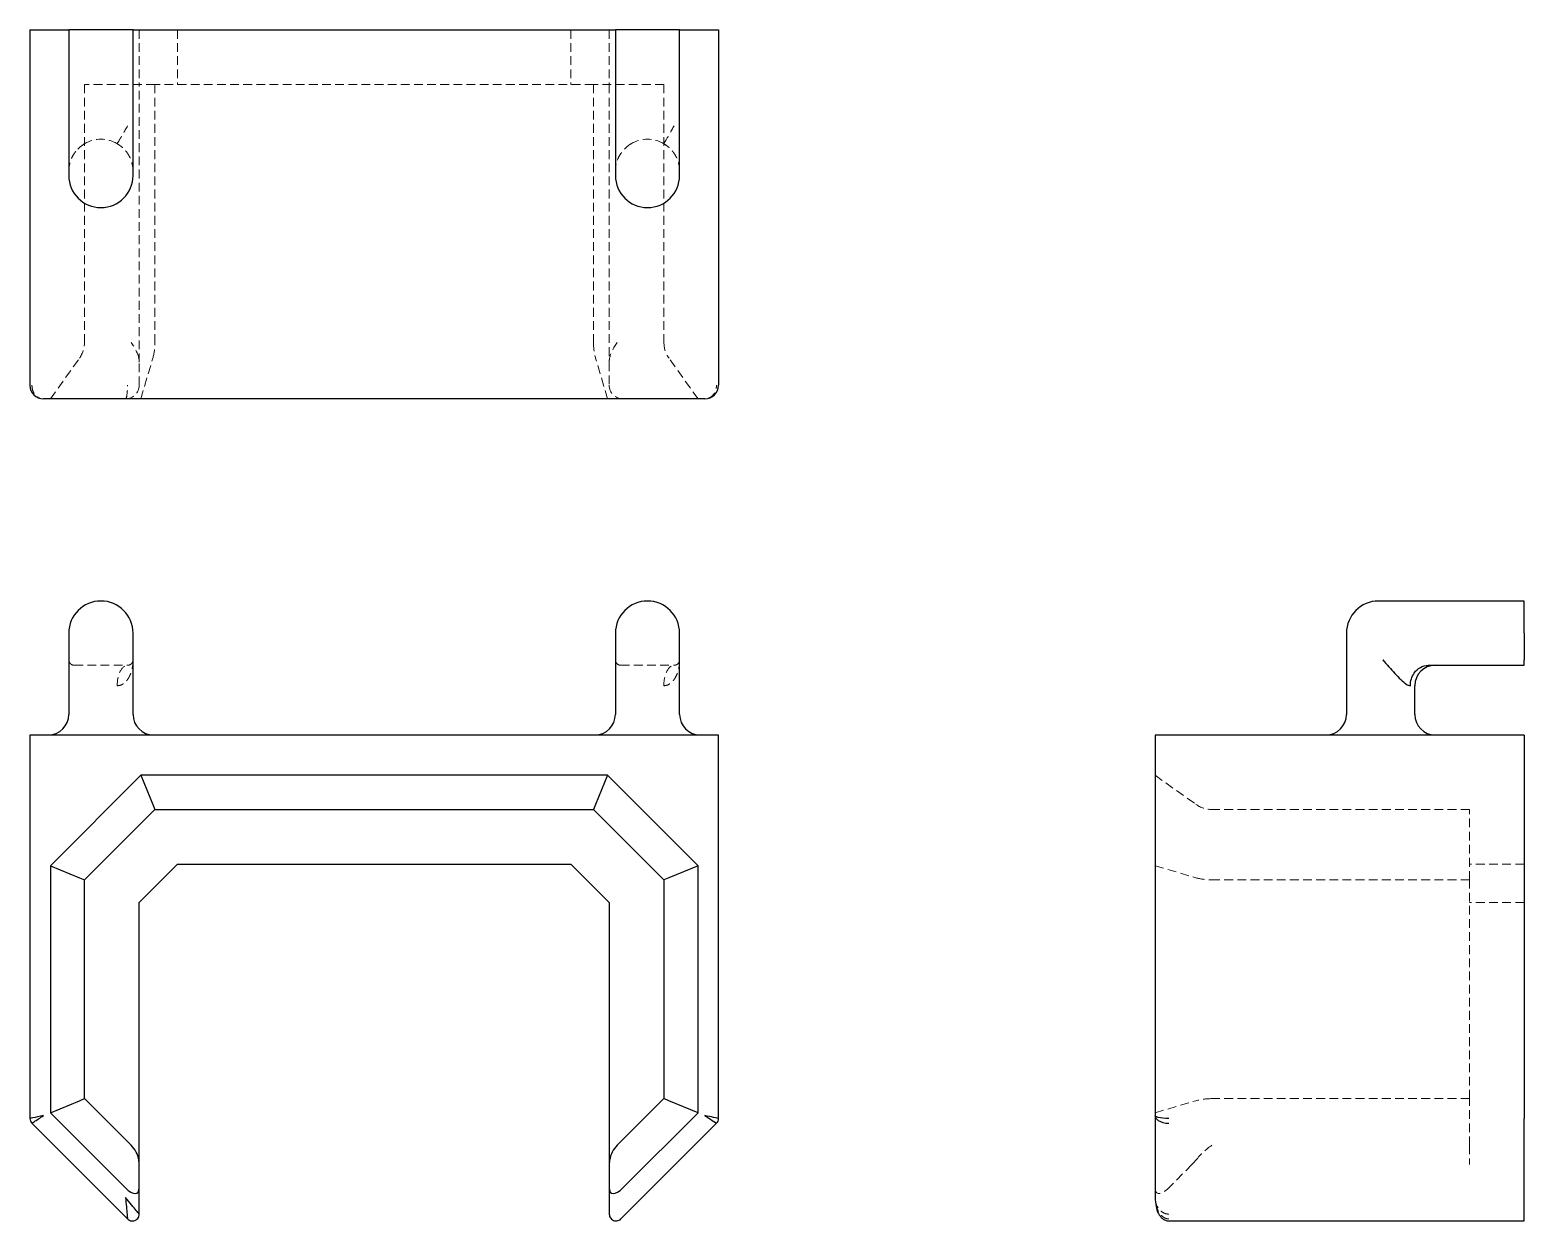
# Model space of a CAD drawing. Header units: millimetres. Extents: x 33 to 250, y 12 to 185.
import ezdxf

# ---------------------------------------------------------------- set-up
doc = ezdxf.new("R2010")
doc.units = ezdxf.units.MM
doc.linetypes.add('HIDDEN', pattern=[1.905, 1.27, -0.635])

msp = doc.modelspace()

# ---------------------------------------------------------------- linework, layer by layer
at = {"color": 7, "linetype": 'Continuous', "lineweight": 25}
for p, q in [((33.06, 184.78), (38.71, 184.78)), ((33.06, 184.78), (33.06, 133.26)), ((38.71, 184.78), (38.71, 163.68)), ((48.02, 184.78), (38.71, 184.78)), ((48.02, 163.68), (48.02, 184.78)), ((48.02, 184.78), (117.98, 184.78)), ((117.98, 184.78), (117.98, 163.68)), ((127.29, 184.78), (117.98, 184.78)), ((127.29, 163.68), (127.29, 184.78)), ((127.29, 184.78), (132.94, 184.78)), ((132.94, 184.78), (132.94, 133.26)), ((130.96, 131.27), (35.04, 131.27)), ((249.78, 101.98), (228.68, 101.98)), ((249.78, 97.32), (249.78, 101.98)), ((38.71, 97.32), (38.71, 85.53)), ((48.02, 85.53), (48.02, 97.32)), ((117.98, 97.32), (117.98, 85.53)), ((127.29, 85.53), (127.29, 97.32)), ((224.02, 97.32), (224.02, 85.53)), ((249.78, 97.32), (249.78, 93.45)), ((249.78, 92.66), (249.78, 93.45)), ((235.85, 92.66), (249.78, 92.66)), ((233.93, 85.53), (233.93, 89.69)), ((33.06, 82.55), (33.06, 26.96)), ((35.04, 82.55), (33.06, 82.55)), ((130.96, 82.55), (35.04, 82.55)), ((132.94, 82.55), (130.96, 82.55)), ((132.94, 26.96), (132.94, 82.55)), ((196.27, 82.55), (196.27, 27.37)), ((198.26, 82.55), (196.27, 82.55)), ((249.78, 82.55), (198.26, 82.55)), ((249.78, 82.55), (249.78, 26.96)), ((49.14, 76.71), (36.03, 63.6)), ((116.86, 76.71), (49.14, 76.71)), ((49.14, 76.71), (50.89, 72.49)), ((116.86, 76.71), (115.11, 72.49)), ((129.97, 63.6), (116.86, 76.71)), ((40.98, 61.55), (51.19, 71.75)), ((50.89, 72.49), (51.19, 71.75)), ((51.19, 71.75), (114.81, 71.75)), ((115.11, 72.49), (114.81, 71.75)), ((114.81, 71.75), (125.01, 61.55)), ((36.03, 63.6), (36.03, 27.78)), ((36.03, 63.6), (40.25, 61.85)), ((48.91, 58.26), (54.48, 63.82)), ((54.48, 63.82), (111.52, 63.82)), ((111.52, 63.82), (117.09, 58.26)), ((129.97, 63.6), (125.75, 61.85)), ((129.97, 27.78), (129.97, 63.6)), ((40.25, 61.85), (40.98, 61.55)), ((40.98, 29.84), (40.98, 61.55)), ((125.75, 61.85), (125.01, 61.55)), ((125.01, 61.55), (125.01, 29.84)), ((48.91, 20.27), (48.91, 58.26)), ((117.09, 58.26), (117.09, 20.27)), ((36.03, 27.78), (40.25, 29.53)), ((40.25, 29.53), (40.98, 29.84)), ((47.75, 23.07), (40.98, 29.84)), ((125.01, 29.84), (118.25, 23.07)), ((125.75, 29.53), (125.01, 29.84)), ((129.97, 27.78), (125.75, 29.53)), ((33.35, 26.26), (47.22, 12.39)), ((36.03, 27.78), (46.93, 16.88)), ((118.78, 12.39), (132.65, 26.26)), ((119.07, 16.88), (129.97, 27.78)), ((196.27, 27.37), (196.27, 15.48)), ((249.78, 26.26), (249.78, 26.96)), ((249.78, 12.39), (249.78, 26.26)), ((48.91, 16.9), (48.91, 20.27)), ((117.09, 20.27), (117.09, 16.9)), ((48.91, 13.09), (48.91, 16.9)), ((117.09, 16.9), (117.09, 13.09)), ((198.26, 12.1), (249.78, 12.1)), ((249.78, 12.1), (249.78, 12.39))]:
    msp.add_line(p, q, dxfattribs=at)
at = {"color": 7, "linetype": 'HIDDEN', "lineweight": 18}
for p, q in [((48.91, 184.78), (48.91, 176.86)), ((54.48, 184.78), (54.48, 176.86)), ((111.52, 184.78), (111.52, 176.86)), ((117.09, 184.78), (117.09, 176.86)), ((51.19, 176.86), (40.98, 176.86)), ((40.98, 176.86), (40.98, 139.48)), ((48.91, 136.59), (48.91, 176.86)), ((51.19, 176.86), (51.19, 139.48)), ((114.81, 176.86), (51.19, 176.86)), ((125.01, 176.86), (114.81, 176.86)), ((114.81, 176.86), (114.81, 139.48)), ((117.09, 176.86), (117.09, 136.59)), ((125.01, 176.86), (125.01, 139.48)), ((39.25, 166.46), (39.12, 166.18)), ((36.03, 131.27), (40.25, 137.18)), ((48.91, 133.26), (48.91, 136.59)), ((49.14, 131.27), (50.89, 137.18)), ((116.86, 131.27), (115.11, 137.18)), ((117.09, 136.59), (117.09, 133.26)), ((129.97, 131.27), (125.75, 137.18)), ((39.5, 92.66), (47.23, 92.66)), ((118.77, 92.66), (126.5, 92.66)), ((196.27, 76.71), (202.18, 72.49)), ((241.86, 71.75), (204.48, 71.75)), ((241.86, 61.55), (241.86, 71.75)), ((196.27, 63.6), (202.18, 61.85)), ((249.78, 63.82), (241.86, 63.82)), ((241.86, 61.55), (204.48, 61.55)), ((241.86, 29.84), (241.86, 61.55)), ((249.78, 58.26), (241.86, 58.26)), ((196.27, 27.78), (202.18, 29.53)), ((241.86, 29.84), (204.48, 29.84)), ((241.86, 23.07), (241.86, 29.84)), ((241.86, 23.07), (241.86, 20.27)), ((201.59, 20.27), (198.26, 16.9))]:
    msp.add_line(p, q, dxfattribs=at)
for centre, radius, start, end in [((43.36, 164.27), 4.66, 59.5695, 120.4305), ((122.64, 164.27), 4.66, 59.5695, 120.4305), ((37.02, 139.48), 3.96, 324.4623, 0), ((128.98, 139.48), 3.96, 180, 215.5377), ((46.93, 133.26), 1.98, 270, 0), ((119.07, 133.26), 1.98, 180, 270), ((204.48, 75.72), 3.96, 234.4623, 270)]:
    msp.add_arc(centre, radius, start, end, dxfattribs=at)
at = {"color": 7, "linetype": 'Continuous', "lineweight": 25}
for centre, radius, start, end in [((43.36, 163.68), 4.66, 180, 0), ((122.64, 163.68), 4.66, 180, 0), ((35.04, 133.26), 1.98, 180, 270), ((130.96, 133.26), 1.98, 270, 0), ((43.36, 97.32), 4.66, 0, 180), ((122.64, 97.32), 4.66, 0, 180), ((228.68, 97.32), 4.66, 90, 180), ((236.9, 89.69), 2.97, 90, 180), ((35.73, 85.53), 2.97, 270, 0), ((50.99, 85.53), 2.97, 180, 270), ((115.01, 85.53), 2.97, 270, 0), ((130.27, 85.53), 2.97, 180, 270), ((221.05, 85.53), 2.97, 270, 0), ((236.9, 85.53), 2.97, 180, 270), ((44.95, 20.27), 3.96, 9.4623, 45), ((121.05, 20.27), 3.96, 135, 170.5377), ((44.95, 20.27), 3.96, 0, 9.4623), ((121.05, 20.27), 3.96, 170.5377, 180)]:
    msp.add_arc(centre, radius, start, end, dxfattribs=at)
at = {"color": 7, "linetype": 'HIDDEN', "lineweight": 18}
for centre, major_axis, ratio, start_param, end_param in [((44.95, 139.48), (-3.66, 3.66), 0.414214, 3.69944, 4.31969), ((49.55, 139.48), (0, 3.96), 0.414214, 4.092139, 4.712389), ((116.45, 139.48), (0, 3.96), 0.414214, 1.570796, 2.191046), ((121.05, 139.48), (3.66, 3.66), 0.414214, 1.963495, 2.583745), ((44.95, 132.66), (3.38, 5.4), 0.383674, 5.733676, 5.898825), ((121.05, 132.66), (-3.38, 5.4), 0.383674, 0.384361, 0.549509), ((204.48, 63.19), (3.96, 0), 0.414214, 4.092139, 4.712389), ((204.48, 28.19), (3.96, 0), 0.414214, 1.570796, 2.191046), ((204.48, 20.27), (3.66, 3.66), 0.414214, 1.178097, 1.798347), ((197.66, 20.27), (5.4, 3.38), 0.383674, 5.261898, 5.427047), ((198.26, 18.89), (1.69, 2.74), 0.378517, 2.590045, 4.160841)]:
    msp.add_ellipse(centre, major_axis=major_axis, ratio=ratio, start_param=start_param, end_param=end_param, dxfattribs=at)
at = {"color": 7, "linetype": 'Continuous', "lineweight": 25}
for centre, major_axis, start_param, end_param in [((46.93, 18.89), (-1.68, 2.74), 2.130458, 3.701254), ((119.07, 18.89), (1.68, 2.74), 2.581931, 4.152727)]:
    msp.add_ellipse(centre, major_axis=major_axis, ratio=0.383674, start_param=start_param, end_param=end_param, dxfattribs=at)
at = {"color": 7, "linetype": 'HIDDEN', "lineweight": 18}
for points, knots in [([(45.72, 168.29), (45.72, 168.29), (46, 168.76), (46.78, 170.08), (47.23, 170.85)], [0, 0, 0, 0, 0.428571, 1, 1, 1, 1]), ([(125, 168.29), (125, 168.29), (125.27, 168.76), (126.05, 170.08), (126.5, 170.85)], [0, 0, 0, 0, 0.428571, 1, 1, 1, 1]), ([(38.71, 164.27), (38.71, 164.36), (38.71, 164.67), (38.79, 165.24), (38.98, 165.94), (39.26, 166.52), (39.51, 166.9), (39.66, 167.09), (39.71, 167.15), (39.71, 167.16), (39.71, 167.16), (39.71, 167.16), (39.71, 167.16), (39.71, 167.16), (39.71, 167.15), (39.7, 167.15), (39.7, 167.14), (39.69, 167.13), (39.66, 167.09), (39.63, 167.05), (39.61, 167.02)], [0, 0, 0, 0, 0.073645, 0.272026, 0.511888, 0.737915, 0.868563, 0.945261, 0.953885, 0.956515, 0.957454, 0.958208, 0.958552, 0.958898, 0.959669, 0.960648, 0.961901, 0.965357, 0.970201, 1, 1, 1, 1]), ([(39.61, 167.02), (39.61, 167.02), (39.56, 166.95), (39.51, 166.89), (39.48, 166.83)], [0, 0, 0, 0, 0.077207, 1, 1, 1, 1]), ([(41, 168.29), (40.82, 168.17), (40.44, 167.92), (39.97, 167.48), (39.73, 167.18), (39.61, 167.02)], [0, 0, 0, 0, 0.314758, 0.66074, 1, 1, 1, 1]), ([(48.02, 164.32), (48.01, 164.49), (48, 164.79), (47.93, 165.22), (47.82, 165.64), (47.67, 166.05), (47.48, 166.47), (47.25, 166.86), (46.97, 167.23), (46.64, 167.6), (46.23, 167.96), (45.88, 168.18), (45.72, 168.29)], [0, 0, 0, 0, 0.122034, 0.222879, 0.320707, 0.430139, 0.52632, 0.627216, 0.718196, 0.799915, 0.90705, 1, 1, 1, 1]), ([(120.28, 168.29), (119.66, 167.92), (118.89, 167.17), (118.15, 165.77), (117.98, 164.87), (117.98, 164.28), (117.98, 164.27), (117.98, 164.27)], [0, 0, 0, 0, 0.1785055, 0.2677582, 0.4462636, 0.4462636, 0.4472552, 0.4472552, 0.4472552, 0.4472552]), ([(127.29, 164.32), (127.29, 164.49), (127.28, 164.79), (127.2, 165.22), (127.1, 165.64), (126.95, 166.05), (126.75, 166.47), (126.52, 166.86), (126.25, 167.23), (125.91, 167.6), (125.51, 167.96), (125.16, 168.18), (125, 168.29)], [0, 0, 0, 0, 0.1220491, 0.2228905, 0.32071, 0.4301433, 0.5263249, 0.6272193, 0.7181983, 0.7999161, 0.9070507, 1, 1, 1, 1]), ([(38.78, 165.07), (38.77, 165.03), (38.72, 164.76), (38.71, 164.49), (38.71, 164.27)], [0, 0, 0, 0, 0.175994, 1, 1, 1, 1]), ([(33.35, 133.26), (33.37, 133), (33.41, 132.62), (33.62, 132.16), (33.88, 131.78), (34.2, 131.5), (34.45, 131.41), (34.52, 131.38)], [0, 0, 0, 0, 0.300373, 0.458188, 0.62088, 0.88437, 1, 1, 1, 1]), ([(46.93, 131.27), (47.02, 131.27), (47.12, 131.63), (47.19, 132.39), (47.22, 132.81), (47.22, 133.11), (47.22, 133.26)], [0, 0, 0, 0, 0.897598, 1.121997, 1.346397, 1.570796, 1.570796, 1.570796, 1.570796]), ([(131.44, 131.36), (131.53, 131.4), (131.79, 131.5), (132.12, 131.78), (132.38, 132.16), (132.59, 132.62), (132.63, 133), (132.65, 133.26)], [0, 0, 0, 0, 0.131217, 0.390063, 0.549887, 0.704921, 1, 1, 1, 1]), ([(38.71, 93.45), (38.71, 93.45), (38.71, 93.45), (38.71, 93.31), (38.77, 93.09), (39.02, 92.79), (39.28, 92.66), (39.5, 92.66)], [0, 0, 0, 0, 0.0009915, 0.0009915, 0.179497, 0.2687497, 0.4472552, 0.4472552, 0.4472552, 0.4472552]), ([(48.02, 93.39), (48.01, 93.2), (48, 92.86), (47.93, 92.36), (47.82, 91.89), (47.67, 91.44), (47.48, 91), (47.25, 90.62), (46.97, 90.28), (46.64, 89.99), (46.23, 89.75), (45.88, 89.71), (45.72, 89.69)], [0, 0, 0, 0, 0.120569, 0.221582, 0.319573, 0.429188, 0.52553, 0.626594, 0.717726, 0.799581, 0.906895, 1, 1, 1, 1]), ([(47.23, 92.66), (47.29, 92.67), (47.45, 92.68), (47.62, 92.76), (47.77, 92.87), (47.88, 93), (47.96, 93.13), (48.01, 93.28), (48.02, 93.39), (48.02, 93.44)], [0, 0, 0, 0, 0.099383, 0.227577, 0.384891, 0.534041, 0.679788, 0.823527, 1, 1, 1, 1]), ([(48.02, 93.45), (48.02, 93.45), (48.02, 93.43), (48.02, 93.39), (48.01, 93.28), (47.97, 93.16), (47.96, 93.14), (47.95, 93.13)], [0, 0, 0, 0, 0.004417, 0.072566, 0.189687, 0.541994, 1, 1, 1, 1]), ([(117.98, 93.45), (117.98, 93.45), (117.98, 93.45), (117.98, 93.31), (118.04, 93.09), (118.29, 92.79), (118.56, 92.66), (118.77, 92.66)], [0, 0, 0, 0, 0.0009915, 0.0009915, 0.179497, 0.2687497, 0.4472552, 0.4472552, 0.4472552, 0.4472552]), ([(127.29, 93.39), (127.29, 93.2), (127.27, 92.86), (127.2, 92.36), (127.1, 91.89), (126.95, 91.44), (126.75, 91), (126.52, 90.62), (126.25, 90.28), (125.91, 89.99), (125.51, 89.75), (125.16, 89.71), (125, 89.69)], [0, 0, 0, 0, 0.120588, 0.221597, 0.319579, 0.429195, 0.525536, 0.626599, 0.717729, 0.799583, 0.906896, 1, 1, 1, 1]), ([(126.5, 92.66), (126.57, 92.67), (126.72, 92.68), (126.9, 92.76), (127.05, 92.87), (127.16, 93), (127.23, 93.13), (127.28, 93.28), (127.29, 93.39), (127.29, 93.44)], [0, 0, 0, 0, 0.099384, 0.227576, 0.384889, 0.534039, 0.679797, 0.823548, 1, 1, 1, 1]), ([(127.29, 93.45), (127.29, 93.45), (127.29, 93.43), (127.29, 93.39), (127.28, 93.28), (127.25, 93.16), (127.23, 93.14), (127.23, 93.13)], [0, 0, 0, 0, 0.004153, 0.072246, 0.189367, 0.541795, 1, 1, 1, 1]), ([(229.27, 93.45), (229.27, 93.45), (229.28, 93.45), (229.87, 92.76), (230.77, 91.73), (232.17, 90.28), (232.92, 89.69), (233.29, 89.69)], [-0.0009915, -0.0009915, -0.0009915, -0.0009915, 0, 0, 0.1785055, 0.2677582, 0.4462636, 0.4462636, 0.4462636, 0.4462636]), ([(45.72, 89.69), (45.72, 90.36), (46, 91.91), (46.78, 92.66), (47.23, 92.66)], [0, 0, 0, 0, 0.428571, 1, 1, 1, 1]), ([(125, 89.69), (125, 90.36), (125.27, 91.91), (126.05, 92.66), (126.5, 92.66)], [0, 0, 0, 0, 0.428571, 1, 1, 1, 1]), ([(198.26, 13.09), (198.11, 13.09), (197.81, 13.13), (197.39, 13.31), (196.63, 13.88), (196.27, 14.77), (196.27, 15.48)], [0, 0, 0, 0, 0.224399, 0.448799, 0.673198, 1.570796, 1.570796, 1.570796, 1.570796]), ([(196.35, 14.65), (196.39, 14.48), (196.46, 14.13), (196.64, 13.68), (196.82, 13.33), (197, 13.08), (197.21, 12.84), (197.49, 12.61), (197.87, 12.42), (198.13, 12.4), (198.26, 12.39)], [0, 0, 0, 0, 0.168741, 0.330362, 0.456599, 0.538386, 0.615383, 0.756184, 0.88277, 1, 1, 1, 1])]:
    msp.add_open_spline(points, degree=3, knots=knots, dxfattribs=at)
at = {"color": 7, "linetype": 'Continuous', "lineweight": 25}
for points, knots in [([(229.27, 93.45), (229.27, 93.45), (229.28, 93.45), (229.87, 92.76), (230.77, 91.73), (232.17, 90.28), (232.92, 89.69), (233.29, 89.69)], [-0.0009915, -0.0009915, -0.0009915, -0.0009915, 0, 0, 0.1785055, 0.2677582, 0.4462636, 0.4462636, 0.4462636, 0.4462636]), ([(233.29, 89.69), (233.29, 90.36), (233.76, 91.91), (235.08, 92.66), (235.85, 92.66)], [0, 0, 0, 0, 0.428571, 1, 1, 1, 1]), ([(35.04, 27.37), (34.45, 27.25), (33.42, 27.04), (33.06, 26.96), (33.06, 26.96)], [0, 0, 0, 0, 0.897598, 1.570796, 1.570796, 1.570796, 1.570796]), ([(33.35, 26.26), (33.35, 26.26), (33.66, 26.47), (34.53, 27.04), (35.04, 27.37)], [0, 0, 0, 0, 0.673198, 1.570796, 1.570796, 1.570796, 1.570796]), ([(132.94, 26.96), (132.94, 26.96), (132.44, 27.07), (131.41, 27.28), (130.96, 27.37)], [0, 0, 0, 0, 0.897598, 1.570796, 1.570796, 1.570796, 1.570796]), ([(130.96, 27.37), (131.34, 27.12), (132.23, 26.54), (132.65, 26.26), (132.65, 26.26)], [0, 0, 0, 0, 0.673198, 1.570796, 1.570796, 1.570796, 1.570796]), ([(198.26, 26.96), (197.66, 26.96), (196.64, 27.07), (196.27, 27.28), (196.27, 27.37)], [0, 0, 0, 0, 0.897598, 1.570796, 1.570796, 1.570796, 1.570796]), ([(196.27, 27.37), (196.27, 27.12), (196.64, 26.54), (197.66, 26.26), (198.26, 26.26)], [0, 0, 0, 0, 0.673198, 1.570796, 1.570796, 1.570796, 1.570796]), ([(46.93, 15.48), (47.02, 14.56), (47.12, 13.41), (47.19, 12.67), (47.22, 12.44), (47.22, 12.39), (47.22, 12.39)], [0, 0, 0, 0, 0.897598, 1.121997, 1.346397, 1.570796, 1.570796, 1.570796, 1.570796]), ([(48.91, 13.09), (48.91, 13.09), (48.88, 13.13), (48.73, 13.31), (48.26, 13.88), (47.52, 14.77), (46.93, 15.48)], [0, 0, 0, 0, 0.224399, 0.448799, 0.673198, 1.570796, 1.570796, 1.570796, 1.570796]), ([(196.27, 15.48), (196.3, 15.06), (196.34, 14.29), (196.62, 13.36), (196.98, 12.78), (197.31, 12.42), (197.75, 12.16), (198.09, 12.12), (198.26, 12.1)], [0, 0, 0, 0, 0.304394, 0.555875, 0.666725, 0.774818, 0.886527, 1, 1, 1, 1]), ([(47.22, 12.39), (47.3, 12.31), (47.57, 12.11), (48.16, 12.05), (48.76, 12.42), (48.91, 12.87), (48.91, 13.09)], [0, 0, 0, 0, 0.142857, 0.428571, 0.714286, 1, 1, 1, 1]), ([(117.09, 13.09), (117.09, 12.98), (117.14, 12.65), (117.51, 12.19), (118.2, 12.03), (118.62, 12.23), (118.78, 12.39)], [0, 0, 0, 0, 0.142857, 0.428571, 0.714286, 1, 1, 1, 1])]:
    msp.add_open_spline(points, degree=3, knots=knots, dxfattribs=at)
for points in [[(33.06, 26.96), (33.06, 26.7), (33.16, 26.45), (33.35, 26.26)], [(132.65, 26.26), (132.84, 26.45), (132.94, 26.7), (132.94, 26.96)]]:
    msp.add_open_spline(points, degree=3, dxfattribs=at)

doc.saveas('drawing.dxf')
